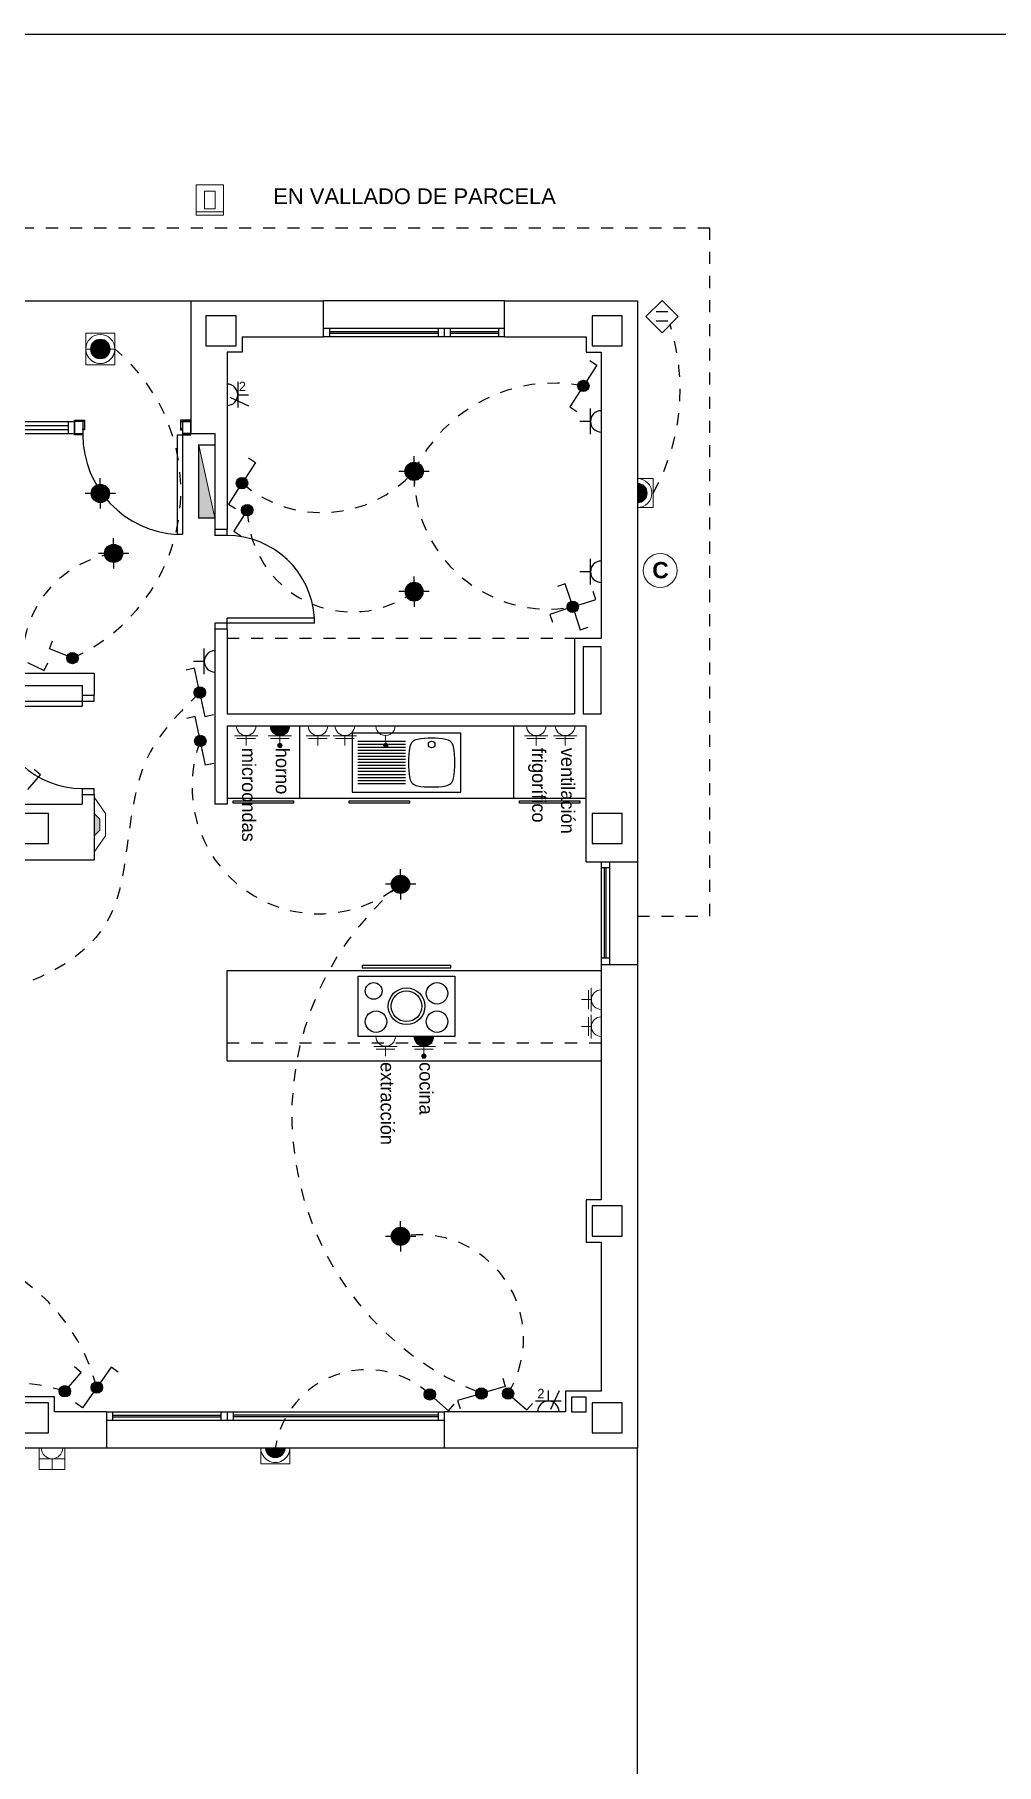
# Model space of a CAD drawing. Header units: millimetres. Extents: x 441156 to 441876, y 4514765 to 4515211.
# Drawn here: x 441412.62 to 441420.59, y 4515141.02 to 4515155.35 of the extents above; entities that cross this region are included whole.
import ezdxf
from ezdxf.enums import TextEntityAlignment as Align

# ---------------------------------------------------------------- set-up
doc = ezdxf.new("R2010")
doc.units = ezdxf.units.MM
for name, pattern in [('CONTINUA', [0]), ('CYPE_RAYAPUNTO', [0.4125, 0.2025, -0.105, 0, -0.105]), ('HIDDEN', [0.375, 0.25, -0.125]), ('RAYITAS', [0.375, 0.25, -0.125])]:
    doc.linetypes.add(name, pattern=pattern)
doc.layers.add('01_cartela', color=6, linetype='Continuous', plot=False)
for name, color, linetype in [('01_eléctrico', 170, 'Continuous'), ('01_enchufes', 38, 'Continuous'), ('01_mono BAJA', 2, 'Continuous'), ('01_proyección', 4, 'RAYITAS'), ('01_textos', 7, 'Continuous'), ('INGIN ELECTRICIDAD ALUMBRADO', 120, 'HIDDEN'), ('INGIN ELECTRICIDAD TEXTO', 7, 'Continuous')]:
    doc.layers.add(name, color=color, linetype=linetype)
doc.layers.add('INGIN ELECTRICIDAD FUERZA', color=38, linetype='Continuous', lineweight=5)
doc.styles.add('BERNARDO', font='')
doc.styles.add('EBRA', font='')
doc.styles.add('Estilo1', font='swissel.ttf')
doc.styles.add('NIEVES3', font='swisseb.ttf')
doc.styles.get('BERNARDO').set_extended_font_data('Century Gothic')
doc.styles.get('EBRA').set_extended_font_data('Century Gothic')

# ---------------------------------------------------------------- blocks, each defined once
blk = doc.blocks.new('A$C6A825EFA')
at = {"layer": '01_mono BAJA', "color": 254}
for p, q in [((10.50009163055802, 12.50000028312206, -5.307373365864269e-07), (11.9999997363193, 12.50000028312206, -2.855093802006085e-07)), ((11.9999997363193, 12.50000028219074, -5.307373365866472e-07), (13.09999973635422, 12.50000028312206, -5.307373365866472e-07)), ((11.9999997363193, 12.50000028219074, -5.307373365866472e-07), (11.9999997363193, 11.40000028163195, -5.307373365866472e-07)), ((13.09999973635422, 12.20001669507474, -5.307204983801919e-07), (13.09999973635422, 12.50001669488847, -5.307204983801919e-07)), ((14.59999973635422, 12.5000166958198, -5.307205007081908e-07), (13.09999973635422, 12.5000166958198, -5.307205007081908e-07)), ((14.59999973635422, 12.20001669507474, -5.307204983801919e-07), (14.59999973635422, 12.5000166958198, -5.307204983801919e-07)), ((14.59999973641243, 12.50000028219074, -5.307373365866472e-07), (15.69999973633094, 12.50000028219074, -5.307373365866472e-07)), ((15.69999973633094, 12.50000028219074, -5.307373365866472e-07), (15.69999973633094, 7.854999443516135, -5.307373365866472e-07)), ((12.42499973683152, 12.200000282377, -5.307373365866472e-07), (13.09999973658705, 12.20000028330833, -5.307373365866472e-07)), ((12.42500010604272, 12.200000282377), (12.42500010604272, 12.075000282377)), ((14.59999973635422, 12.27001239266247, -1.551913748276101e-06), (13.09999973635422, 12.27001239266247, -1.551913748276101e-06)), ((14.59999973635422, 12.20001239236444, -1.551913748276101e-06), (13.09999973635422, 12.20001239236444, -1.551913748276101e-06)), ((13.14999973657541, 12.27001239266247, -5.307205013933549e-07), (13.14999973657541, 12.20001239236444, -5.307205013933549e-07)), ((14.04999973636586, 12.24200729839504, -1.551913749177791e-06), (13.14999973657541, 12.24200729839504, -5.307205022950452e-07)), ((14.04999973636586, 12.2280072979629, -1.551913749177791e-06), (13.14999973657541, 12.2280072979629, -5.307205022950452e-07)), ((14.04999973636586, 12.27001239266247, -1.551913748276101e-06), (14.04999973636586, 12.20001239236444, -1.551913748276101e-06)), ((14.09999973635422, 12.27001239266247, -1.551913748276101e-06), (14.09999973635422, 12.20001239236444, -1.551913748276101e-06)), ((14.14999973634258, 12.27001239266247, -1.551913748276101e-06), (14.14999973634258, 12.20001239236444, -1.551913748276101e-06)), ((14.54999973636586, 12.24200729839504, -1.551913749177791e-06), (14.14999973634258, 12.24200729839504, -1.551913749177791e-06)), ((14.54999973636586, 12.2280072979629, -1.551913749177791e-06), (14.14999973634258, 12.2280072979629, -1.551913749177791e-06)), ((14.54999973636586, 12.27001239266247, -1.551913748276101e-06), (14.54999973636586, 12.20001239236444, -1.551913748276101e-06)), ((14.59999973641243, 12.200000282377, -5.307373365866472e-07), (15.27500006207265, 12.200000282377, -5.307373365866472e-07)), ((15.27500006207265, 12.200000282377), (15.27500006207265, 12.07500028330833)), ((15.32499976170948, 12.200000282377, -5.307373365866472e-07), (15.32499976170948, 12.12500028312206, -5.307373365866472e-07)), ((12.29999973636586, 12.075000282377, -5.307373365866472e-07), (12.29999973636586, 10.60554771032184, -5.307373365866472e-07)), ((12.42500010604272, 12.075000282377), (12.30000010551885, 12.075000282377)), ((15.27500006207265, 12.07500028330833), (15.40000010549556, 12.075000282377)), ((15.32499976170948, 12.12500028312206, -5.307373365866472e-07), (15.39999973634258, 12.12500028312206, -5.307373365866472e-07)), ((15.39999973628437, 12.07500028144568, -5.307373365866472e-07), (15.39999973634258, 9.705003419891, -5.307373365866472e-07)), ((10.50000010553049, 11.50002604629844, -5.307373365866438e-07), (11.03498813987244, 11.50001337938011, -5.307878062162158e-07)), ((10.54999970254721, 11.46716601960361, -5.306700322014884e-07), (10.98498650622787, 11.46715829800814, -5.307440743621073e-07)), ((10.98498691030545, 11.50001462828368, -5.307440704965742e-07), (10.98498568043578, 11.40001462865621, -5.307440704965742e-07)), ((11.03498814010527, 11.50001214910299, -5.307878056375318e-07), (11.03498691029381, 11.40001214947551, -5.307878056375318e-07)), ((11.12001686176518, 11.50000033155084, -5.307878056375318e-07), (11.12001612386666, 11.44000751152635, -5.307878056375318e-07)), ((11.91497101465939, 11.50000731088221, -5.307878056690719e-07), (11.91497027664445, 11.43999773450196, -5.307878056690719e-07)), ((10.50000010553049, 11.40002446901053, -5.306769137598011e-07), (11.03498691035202, 11.40001813601702, -5.307779806077676e-07)), ((10.54999928089092, 11.4328803056851, -5.306700322014884e-07), (10.98498608457157, 11.43287258408964, -5.307440743621073e-07)), ((11.10499685170362, 11.43001128640026, -5.307878056375318e-07), (11.10499648301629, 11.40001128893346, -5.307878056375318e-07)), ((11.92998212191742, 11.43000114057213, -5.307878056690719e-07), (11.92998175317189, 11.40000114310533, -5.307878056690719e-07)), ((11.98999611515319, 11.4000004036352, -5.307878056690719e-07), (11.92999611515552, 11.40000114217401, -5.307878056690719e-07)), ((11.9999997363193, 11.40000028163195, -5.307373365866472e-07), (12.19999973633094, 11.40000028163195, -5.307373365866472e-07)), ((12.19999973633094, 11.40000028163195, -5.307373365866472e-07), (12.19999973633094, 10.60554771032184, -5.307373365866472e-07)), ((12.29999975342071, 10.60554771032184, -5.307373390409353e-07), (12.19999975344399, 10.60554771032184, -5.307373390409353e-07)), ((12.19999975366852, 10.60554771013574, -5.307373390409337e-07), (12.19999975367215, 10.55554771013578, -5.307373390409337e-07)), ((12.29999975367172, 10.55554771014395, -5.307373390409337e-07), (12.29999975366763, 10.60554771014397, -5.307373390409337e-07)), ((12.29999975367172, 10.55554771014395, -5.307373390409337e-07), (12.19999975367215, 10.55554771013578, -5.307373390409337e-07)), ((12.19999973633094, 9.780547711066902, -5.307373365866472e-07), (12.19999973627273, 8.330000282265246, -5.307373365866472e-07)), ((13.0238151124163, 9.830547710203085, -5.307709849983747e-07), (12.19999975373094, 9.830547710135761, -5.307709849983747e-07)), ((12.19999975373094, 9.830547710135761, -5.307709849983747e-07), (12.19999975373503, 9.780547710135579, -5.307709849983747e-07)), ((12.29999975353712, 9.780547711066902, -5.307709849983764e-07), (12.19999975356041, 9.780547711066902, -5.307709849983764e-07)), ((12.29999973636586, 9.780547711066902, -5.307373365866472e-07), (12.29999973636586, 9.080000282265246, -5.307373365866472e-07)), ((12.2999997537346, 9.78054771014375, -5.307709849983747e-07), (12.29999975372712, 9.871976281572401, -5.307709849983747e-07)), ((13.02381511241291, 9.871976281631099, -5.307709849983747e-07), (12.29999975372712, 9.871976281571946, -5.307709849983747e-07)), ((13.0238151124163, 9.830547710203085, -5.307709849983747e-07), (13.02381511241291, 9.871976281631099, -5.307709849983747e-07)), ((15.17999751103343, 9.705003419891, -5.30790497788695e-07), (15.17999751097523, 9.080000282265246, -5.30790497788695e-07)), ((15.17999751103343, 9.705000282265246, -5.307373365866472e-07), (15.39999973634258, 9.705003419891, -5.307373365866472e-07)), ((8.000000105472282, 9.415000282227993, -8.872092955617676e-07), (11.20000010548392, 9.415000282227993, -8.872092955617676e-07)), ((8.000000105472282, 9.3150002816692, -8.872092955617676e-07), (11.100000105449, 9.3150002816692, -8.872092955617676e-07)), ((11.10000010533258, 9.315001092851162, -8.872092955617676e-07), (11.10000010539079, 9.235000280663371, -8.872092955617676e-07)), ((11.100000105449, 9.3150002816692, -8.872092955617676e-07), (11.100000105449, 9.235000280663371, -8.872092955617676e-07)), ((11.2000001053093, 9.415001093409956, -8.872092962881288e-07), (11.2000001053093, 9.235000281594694, -8.872092962881288e-07)), ((11.20000010548392, 9.415000282227993, -8.872092955617676e-07), (11.20000010554213, 9.235000281594694, -8.872092955617676e-07)), ((10.37618474598775, 9.18500028152719, -7.089564972708095e-07), (11.2000001046731, 9.185000281594512, -7.089564972708095e-07)), ((11.10000010509975, 9.235000280663371, -7.089901432282964e-07), (11.20000010507647, 9.235000281594694, -7.089901432282964e-07)), ((11.10000010466945, 9.235000281586522, -7.089564972708095e-07), (11.10000010467692, 9.143571710157872, -7.089564972708095e-07)), ((11.2000001046731, 9.185000281594512, -7.089564972708095e-07), (11.20000010466902, 9.235000281594694, -7.089564972708095e-07)), ((10.37618474599113, 9.143571710099176, -7.089564972708095e-07), (11.10000010467692, 9.143571710158326, -7.089564972708095e-07)), ((12.29999973636586, 9.080000282265246, -5.307373365866472e-07), (15.17999751097523, 9.080000282265246, -5.307373365866472e-07)), ((12.30000010528602, 8.980000281706452, -5.307373365866472e-07), (15.27499939285917, 8.980000281706452, -5.307373365866472e-07)), ((12.30000010528602, 8.980000281706452, -5.307373365866472e-07), (12.30000010528602, 8.330000282265246, -5.307373365866472e-07)), ((12.90000010584481, 8.980000282637775, -5.308382656726859e-07), (12.90000010590302, 8.380000282078981, -5.308382656726859e-07)), ((13.33750010531242, 8.920441086419942, 2.222830965316809e-06), (13.33750010531236, 8.430441086419933, 2.222830965316809e-06)), ((14.23750010531205, 8.920441086419942, 2.222830965316809e-06), (13.33750010531242, 8.920441086419942, 2.222830965316809e-06)), ((14.23750010531199, 8.430441086419819, 2.222830965316809e-06), (14.23750010531205, 8.920441086419942, 2.222830965316809e-06)), ((14.67500010470394, 8.980000281706452, -5.307373365865929e-07), (14.67500010470394, 8.380000282078981, -5.307373365865929e-07)), ((15.27499939291738, 7.854999443516135, -5.307373365866404e-07), (15.27499939291738, 8.980000281706452, -5.307373365866404e-07)), ((13.77850010531222, 8.850441086419778, 2.222830965316809e-06), (13.38250010531203, 8.850441086419892, 2.222830965316809e-06)), ((13.77850010531225, 8.825441086419914, 2.222830965316809e-06), (13.38250010531203, 8.825441086419914, 2.222830965316809e-06)), ((13.77850010531222, 8.800441086419937, 2.222830965316809e-06), (13.38250010531203, 8.800441086419937, 2.222830965316809e-06)), ((13.77850010531228, 8.775441086420074, 2.222830965316809e-06), (13.38250010531203, 8.775441086420074, 2.222830965316809e-06)), ((13.77850010531219, 8.750441086419983, 2.222830965316809e-06), (13.382500105312, 8.750441086419983, 2.222830965316809e-06)), ((13.77850010531222, 8.725441086419892, 2.222830965316809e-06), (13.38250010531198, 8.725441086419892, 2.222830965316809e-06)), ((13.77850010531222, 8.700441086419914, 2.222830965316809e-06), (13.382500105312, 8.700441086420028, 2.222830965316809e-06)), ((13.77850010531222, 8.675441086419937, 2.222830965316809e-06), (13.38250010531198, 8.675441086419937, 2.222830965316809e-06)), ((13.77850010531219, 8.650441086419846, 2.222830965316809e-06), (13.38250010531203, 8.650441086420074, 2.222830965316809e-06)), ((13.77850010531222, 8.625441086419983, 2.222830965316809e-06), (13.382500105312, 8.625441086419983, 2.222830965316809e-06)), ((13.77850010531219, 8.600441086419892, 2.222830965316809e-06), (13.38250010531203, 8.600441086419892, 2.222830965316809e-06)), ((11.10000010473233, 8.460000281586318, -7.089228513133685e-07), (11.10000010473641, 8.410000281586306, -7.089228513133685e-07)), ((11.10000010473233, 8.460000281586318, -7.089228513133685e-07), (11.2000001047319, 8.460000281594489, -7.089228513133685e-07)), ((11.20000010473553, 8.410000281594534, -7.089228513133685e-07), (11.2000001047319, 8.460000281594489, -7.089228513133685e-07)), ((13.77850010531216, 8.575441086419914, 2.222830965316809e-06), (13.38250010531203, 8.575441086419914, 2.222830965316809e-06)), ((13.77850010531222, 8.55044108642005, 2.222830965316809e-06), (13.38250010531198, 8.55044108642005, 2.222830965316809e-06)), ((13.77850010531219, 8.52544108641996, 2.222830965316809e-06), (13.38250010531195, 8.52544108641996, 2.222830965316809e-06)), ((13.77850010531219, 8.500441086419983, 2.222830965316809e-06), (13.38250010531198, 8.500441086420096, 2.222830965316809e-06)), ((10.52016164461384, 8.330000282265246, -5.307373365866472e-07), (11.10000010556541, 8.330000282265246, -5.307373365866472e-07)), ((11.10000010556541, 8.41000028140843, -8.872092955617676e-07), (11.10000010556541, 8.330000282265246, -8.872092955617676e-07)), ((11.10000010515796, 8.41000028140843, -7.08956497270857e-07), (11.20000010525109, 8.41000028140843, -7.08956497270857e-07)), ((11.20000010507647, 8.41000028140843, -8.57244048858277e-07), (11.20000010577496, 7.869999472983181, -4.787425613476374e-07)), ((12.30000010528602, 8.330000282265246, -5.307373365866472e-07), (12.2000001053093, 8.330000282265246, -5.307373365866472e-07)), ((12.30000010528602, 8.380000282078981, -5.307373365866472e-07), (15.27500013128156, 8.380000282078981, -5.307373365866404e-07)), ((13.33750010531236, 8.430441086419933, 2.222830965316809e-06), (14.23750010531199, 8.430441086419819, 2.222830965316809e-06)), ((7.975000105623621, 7.869999472983181, -5.3073733694378e-07), (11.20000010577496, 7.869999472983181, -5.3073733694378e-07)), ((15.2750001315726, 7.854999443516135, -5.307373365866404e-07), (15.70000010565855, 7.854999443516135, -5.307373365866404e-07)), ((15.40000010555377, 7.854999443516135, -5.307373365866472e-07), (15.39998178411042, 7.004999443888664, -5.307373365866472e-07)), ((15.46999870880973, 7.805002628825605, -5.307373365866404e-07), (15.39999870944303, 7.805002628825605, -5.307373365866404e-07)), ((15.42801435018191, 7.054996258579195, -5.307373374883374e-07), (15.42798177874647, 7.805002628825605, -5.307373374883307e-07)), ((15.44201435061404, 7.054996258579195, -5.307373374883374e-07), (15.4419817791786, 7.805002628825605, -5.307373374883307e-07)), ((15.4700001058518, 7.854999443516135, -5.307373365866472e-07), (15.46998178440845, 7.004999443888664, -5.307373365866472e-07)), ((15.70000010565855, 7.854999443516135, -5.307373365866472e-07), (15.70000010565855, 7.004999443888664, -5.307373365866472e-07)), ((15.47003128024517, 7.054996258579195, -5.307373365866472e-07), (15.40003128087847, 7.054996258579195, -5.307373365866472e-07)), ((12.30000010528602, 6.954999444074929, -5.307373365866472e-07), (15.40001537307398, 6.954999444074929, -5.3073733658664e-07)), ((12.30000010528602, 6.204999444074929, -5.307373365866472e-07), (12.30000010528602, 6.954999444074929, -5.307373365866472e-07)), ((15.40000010549556, 7.004999443888664, -5.307373365866425e-07), (15.70000010565855, 7.004999443888664, -5.307373365866472e-07)), ((15.40001537342323, 7.004999443888664, -5.307373365866472e-07), (15.40001537342323, 5.054994044825435, -5.307373365866412e-07)), ((15.70000010565855, 7.004999443888664, -5.307373365866315e-07), (15.70000010565855, 3.00000028219074, -5.307373365866472e-07)), ((12.30000010528602, 6.204999444074929, -5.307373365866472e-07), (15.40001537307398, 6.204999444074929, -5.3073733658664e-07)), ((15.40000010555377, 4.704994045197964, -5.307373365866391e-07), (15.40000010555377, 3.47000028192997, -5.307373365866472e-07)), ((15.40000010555377, 3.47000028192997, -5.307373365866472e-07), (15.10503066732781, 3.47000028192997, -5.307373365866472e-07)), ((15.10503066732781, 3.47000028192997, -5.307373365866472e-07), (15.1050306672696, 3.300000282004476, -5.307373365866472e-07)), ((11.30000010557706, 3.299921148456633, -8.670685830679543e-07), (10.87016157718608, 3.299921149387956, -2.261737712495518e-06)), ((11.30000010575168, 3.299921149387956, -2.557984019022989e-06), (14.10000010603108, 3.299966952763498, -3.996530996291288e-06)), ((11.30000010569347, 3.299921149387956, -2.55798402238458e-06), (11.30000010557706, 3.00000028219074, -2.55798402238458e-06)), ((11.35037017054856, 3.300004096701741, -2.557984022704182e-06), (11.35037017054856, 3.230004096403718, -2.557984022704182e-06)), ((12.2500001056469, 3.299960714764893, -2.557984025240238e-06), (12.2500001056469, 3.229960715398192, -2.557984025240238e-06)), ((12.30000010563526, 3.299960714764893, -2.557984025240238e-06), (12.30000010563526, 3.229960715398192, -2.557984025240238e-06)), ((12.34999692020938, 3.299960714764893, -2.557984025240238e-06), (12.34999692020938, 3.229960715398192, -2.557984025240238e-06)), ((14.05000010598451, 3.300004096701741, -3.996530996291288e-06), (14.05000010598451, 3.230004096403718, -3.996530996291288e-06)), ((15.10503066715319, 3.300000282004476, -5.307373365866472e-07), (14.10000010585645, 3.300000282004476, -2.557984017246632e-06)), ((14.10000010591466, 3.300000282004476, -3.99653099632221e-06), (14.10000010591466, 3.00000028219074, -3.99653099632221e-06)), ((11.30000010575168, 3.230000281706452, -2.557984019022989e-06), (14.10000010603108, 3.22995447833091, -3.996530996291288e-06)), ((11.35037017054856, 3.271966687403619, -2.557984023605873e-06), (12.2500001056469, 3.271966687403619, -2.557984026141928e-06)), ((11.35037017054856, 3.257966686971486, -2.557984023605873e-06), (12.2500001056469, 3.257966686971486, -2.557984026141928e-06)), ((14.0500001059263, 3.271966689266264, -2.557984016158686e-06), (12.35000010562362, 3.271966687403619, -2.557984026141928e-06)), ((14.0500001059263, 3.257966688834131, -2.557984016158686e-06), (12.35000010562362, 3.257966686971486, -2.557984026141928e-06)), ((11.30000010569347, 3.00000028219074, -9.041176410638035e-07), (10.39999973616796, 3.00000028219074, -2.557984017246632e-06)), ((14.10000010603108, 3.00000028219074, -3.996530996291288e-06), (11.30000010575168, 3.00000028219074, -2.557984019022989e-06)), ((15.69999973633094, 3.00000028219074, -5.307373365866472e-07), (14.10000010591466, 3.00000028219074, -2.487485043184528e-06)), ((15.69999973633094, 2.812594175338745e-07, -5.307373365866472e-07), (15.69999973633094, 3.00000028219074))]:
    blk.add_line(p, q, dxfattribs=at)
for points in [[(12.1249996679835, 12.12500028219074), (12.3749996679835, 12.12500028219074), (12.3749996679835, 12.37500028219074), (12.1249996679835, 12.37500028219074), (12.1249996679835, 12.12500028219074)], [(15.32499973633094, 12.12500028219074), (15.57499973633094, 12.12500028219074), (15.57499973633094, 12.37500028219074), (15.32499973633094, 12.37500028219074), (15.32499973633094, 12.12500028219074)], [(10.57016095425934, 8.004999442026019), (10.82016095425934, 8.004999442026019), (10.82016095425934, 8.254999442026019), (10.57016095425934, 8.254999442026019), (10.57016095425934, 8.004999442026019)], [(15.32499973633094, 8.004999441094697), (15.57499973633094, 8.004999441094697), (15.57499973633094, 8.254999441094697), (15.32499973633094, 8.254999441094697), (15.32499973633094, 8.004999441094697)], [(15.32499937654939, 4.754994045011699), (15.57499937654939, 4.754994045011699), (15.57499937654939, 5.004994045011699), (15.32499937654939, 5.004994045011699), (15.32499937654939, 4.754994045011699)], [(10.57016113912687, 3.12500028219074), (10.82016113912687, 3.12500028219074), (10.82016113912687, 3.37500028219074), (10.57016113912687, 3.37500028219074), (10.57016113912687, 3.12500028219074)], [(15.32499973633094, 3.12500028219074), (15.57499973633094, 3.12500028219074), (15.57499973633094, 3.37500028219074), (15.32499973633094, 3.37500028219074), (15.32499973633094, 3.12500028219074)]]:
    blk.add_lwpolyline(points, close=True, dxfattribs=at)
for points, elevation in [([(11.03498691029381, 11.40001214947551), (11.03498813993065, 11.50001813285053)], -5.307373365866472e-07), ([(11.1049905315158, 11.50001727230847), (11.10498930187896, 11.40001128800213)], -5.307373365866472e-07), ([(15.40001537342323, 5.054994044825435), (15.27500010567019, 5.054994044825435), (15.27500010567019, 4.704994045197964), (15.40000010555377, 4.704994045197964)], -5.307373365866438e-07)]:
    blk.add_lwpolyline(points, dxfattribs=dict(at, elevation=elevation))
for points, elevation in [([(11.12001698469976, 11.51000033132732), (11.1200168618816, 11.50001708697528), (11.03498813993065, 11.50001813285053), (11.03498826280702, 11.51000137720257)], -5.307373365866472e-07), ([(11.91497113753576, 11.50999055430293), (11.91497101465939, 11.50000731088221), (11.99999973643571, 11.50000626500696), (11.99999985931208, 11.50998950842768)], -5.307373365866472e-07), ([(11.92999611515552, 11.40000114217401), (11.99999850674067, 11.40000028070062), (11.99999973643571, 11.50000626500696), (11.92999734490877, 11.50000712648034)], -5.307373365866472e-07), ([(11.10498930187896, 11.40001128800213), (11.10498917888617, 11.39002804365009), (11.03498678730102, 11.39002890419215), (11.03498691029381, 11.40001214947551)], -5.307373365866472e-07), ([(11.11999936797656, 11.44000751245767), (11.11999924498377, 11.43001110199839), (11.10499685170362, 11.43001128640026), (11.1049969746382, 11.44000769685954)], -5.307373365866472e-07), ([(11.9299888110836, 11.3900011414662), (11.92997866432415, 10.56500114034861), (11.89015460177325, 10.56500163022429), (11.8901647485327, 11.39000163134187)], -5.307373365866472e-07), ([(11.91497985157184, 11.43999773543328), (11.91497972863726, 11.430001324974), (11.92998212191742, 11.43000114057213), (11.92998224491021, 11.43999755103141)], -5.307373365866472e-07), ([(11.92998893407639, 11.40000114217401), (11.92998881114181, 11.39001789782196), (11.99999120307621, 11.39001703634858), (11.99999132601079, 11.40000028163195)], -5.307373365866472e-07), ([(15.39999751100549, 9.635003419592977), (15.24999751098221, 9.635003419592977), (15.24999751098221, 9.080000284127891), (15.39999751100549, 9.080000284127891)], -5.307373365866472e-07), ([(12.84999710536795, 8.360011268407106), (12.84999710536795, 8.340006995946169), (12.3500031058793, 8.340006995946169), (12.3500031058793, 8.360011268407106)], -5.307373365866404e-07), ([(13.81312088761479, 8.360011268407106), (13.81312088761479, 8.340006995946169), (13.31312688812613, 8.340006995946169), (13.31312688812613, 8.360011268407106)], 2.222830965316809e-06), ([(15.22233228234109, 8.359996009618044), (15.22233228234109, 8.339991737157106), (14.72233828285243, 8.339991737157106), (14.72233828285243, 8.359996009618044)], -5.307373365865929e-07), ([(14.1874817985198, 6.407724797629712), (13.38748180066442, 6.40778337562668), (13.38751841191253, 6.907783374286296), (14.18751840976791, 6.907724796289328)], 2.222830951105955e-06), ([(13.42012208641972, 6.974949908442795), (14.15497229376342, 6.974949908442795), (14.15497229376342, 6.994900372810662), (13.42012208641972, 6.994900372810662)], 2.222830965316809e-06), ([(15.27503066731151, 3.420000282116234), (15.15503066731617, 3.420000282116234), (15.15503066731617, 3.300000282004476), (15.27503066731151, 3.300000282004476)], -5.307373365866472e-07)]:
    blk.add_lwpolyline(points, close=True, dxfattribs=dict(at, elevation=elevation))
blk.add_lwpolyline([(10.87016113911523, 3.299921149387956), (10.87016113911523, 3.425000282004476), (10.52016113913851, 3.425000282004476), (10.5201611390803, 3.300000282004476)], dxfattribs=at)
for centre, radius in [((13.99550010531235, 8.824817518071441, 2.222830965316809e-06), 0.0275), ((13.51494921238464, 6.784609570470526, 2.222830951105955e-06), 0.06926563296337918), ((13.78750010521617, 6.657754085958004, 2.222830951105955e-06), 0.1518055620857002), ((13.78750010521617, 6.657754085958004, 2.222830951105955e-06), 0.1268055620857002), ((14.040285285799, 6.764788265817973, 2.222830951105955e-06), 0.08904847114415482), ((13.53471347608454, 6.530937067970298, 2.222830951105955e-06), 0.08904847114415482), ((14.04026815991996, 6.530900049994276, 2.222830951105955e-06), 0.08904847114415482)]:
    blk.add_circle(centre, radius, dxfattribs=at)
for centre, radius, start, end in [((11.93177699099761, 11.39074177201837, -5.307373365866472e-07), 0.8267884893585031, 180.0494608210169, 267.1143820633623), ((12.29999975373051, 9.830547710143932, -5.307709849983747e-07), 0.725, 3.275828964436545, 90.00000000464635), ((11.10000010467353, 9.18500028158634, -7.089564972708095e-07), 0.725, 183.2758289644364, 270.0000000046464), ((14.55350010531231, 8.675441086419823, 2.222830965316809e-06), 0.75, 169.8852224934649, 190.114777506522), ((13.88899101112122, 8.79398501809635, 2.222830965316809e-06), 0.07500000000000001, 99.0787156932801, 169.8852224934649), ((13.99550010531229, 8.127441086419935, 2.222830965316809e-06), 0.75, 80.92128430671, 99.0787156932801), ((14.10200919950341, 8.79398501809635, 2.222830965316809e-06), 0.07500000000000001, 10.11477750652202, 80.92128430671), ((13.4375001053123, 8.675441086419937, 2.222830965316809e-06), 0.75, 349.8852224934581, 10.11477750652202), ((13.88899101112122, 8.556897154743524, 2.222830965316809e-06), 0.07500000000000001, 190.114777506522, 260.92128430671), ((13.99550010531237, 9.223441086419939, 2.222830965316809e-06), 0.75, 260.92128430671, 279.0787156932801), ((14.10200919950339, 8.556897154743524, 2.222830965316809e-06), 0.07500000000000001, 279.0787156932801, 349.8852224934581)]:
    blk.add_arc(centre, radius, start, end, dxfattribs=at)
at = {"layer": '01_proyección', "color": 120, "ltscale": 0.25}
for p, q in [((12.29999973636586, 9.705000282265246, -5.307373365866472e-07), (15.17999751103343, 9.705000282265246, -5.307373365866472e-07)), ((12.30000010528602, 6.354999444447458, -5.307373365866472e-07), (15.40001537307398, 6.354999444447458, -5.3073733658664e-07))]:
    blk.add_line(p, q, dxfattribs=at)
at = {"layer": '01_proyección', "color": 120, "ltscale": 0.25, "elevation": -5.307373365866472e-07}
blk.add_lwpolyline([(15.69999936700333, 7.405000281520188), (16.29999973619124, 7.405000281520188), (16.29999973619124, 13.10000028181821), (-0.6000002636574209, 13.10000028181821), (-0.6000002636574209, 7.405000281520188), (-2.636807039380074e-07, 7.405000281520188)], dxfattribs=at)
blk = doc.blocks.new('Tabla de simbolos_Salida para lampara incandescente_ vapor de mercurio o similar_ empotrada en techo')
at = {"layer": '01_eléctrico'}
h = blk.add_hatch(color=170, dxfattribs=at)
edge = h.paths.add_edge_path()
edge.add_arc((0, 0), 0.0825, 0, 360)
at = {"layer": '01_eléctrico', "color": 170}
for p, q in [((-0.1375, 0), (-0.0825, 0)), ((0, 0.0825), (0, 0.1375)), ((0.0825, 0), (0.1375, 0)), ((0, -0.0825), (0, -0.1375))]:
    blk.add_line(p, q, dxfattribs=at)
blk.add_circle((0, 0), 0.0825, dxfattribs=at)
blk = doc.blocks.new('PUNTO LUZ ESTANCO')
at = {"layer": 'INGIN ELECTRICIDAD ALUMBRADO', "linetype": 'CONTINUA', "lineweight": 13}
h = blk.add_hatch(color=170, dxfattribs=at)
h.dxf.hatch_style = 1
h.paths.add_polyline_path([(53.50630562564176, -2.732253006426607), (53.67235039588125, -2.732253006426607, 1)])
h = blk.add_hatch(dxfattribs=at)
h.set_pattern_fill('ANSI31', color=256)
h.set_pattern_definition([(45, (0, 0), (-0.08838834764831843, 0.08838834764831845), [])])
h.paths.add_polyline_path([(53.53630562564176, -2.732253006426607), (53.64235039588125, -2.732253006426607, 1)])
at = {"layer": 'INGIN ELECTRICIDAD ALUMBRADO', "color": 170, "linetype": 'CONTINUA', "lineweight": 13}
blk.add_lwpolyline([(53.46606485859957, -2.597767605446279), (53.71259116292344, -2.597767605446279), (53.71259116292344, -2.732253006426607), (53.46606485859957, -2.732253006426607)], close=True, dxfattribs=at)
for radius in [0.1232631521619325, 0.08302238511974597]:
    blk.add_arc((53.58932801076151, -2.732253006426607), radius, 0, 180, dxfattribs=at)

msp = doc.modelspace()

# ---------------------------------------------------------------- hatches: boundary and pattern name
at = {"layer": '01_eléctrico'}
h = msp.add_hatch(color=256, dxfattribs=at)
h.dxf.hatch_style = 1
edge = h.paths.add_edge_path()
edge.add_arc((441417.1678912098, 4515152.438119424), 0.04703331445313395, 85.80380185109249, 445.80380185109243, ccw=False)
h = msp.add_hatch(color=256, dxfattribs=at)
h.dxf.hatch_style = 1
edge = h.paths.add_edge_path()
edge.add_arc((441414.3392889654, 4515151.633193803), 0.04703331445313395, 85.80380185109249, 445.80380185109243, ccw=False)
h = msp.add_hatch(color=256, dxfattribs=at)
h.dxf.hatch_style = 1
edge = h.paths.add_edge_path()
edge.add_arc((441414.3825948174, 4515151.40949308), 0.04703331445313395, 85.80380185109249, 445.80380185109243, ccw=False)
h = msp.add_hatch(color=256, dxfattribs=at)
edge = h.paths.add_edge_path()
edge.add_arc((441417.0799290165, 4515150.60902408), 0.04703331637793481, 147.0802162098662, 507.0802162098662, ccw=False)
h = msp.add_hatch(color=256, dxfattribs=at)
h.dxf.hatch_style = 1
edge = h.paths.add_edge_path()
edge.add_arc((441412.9343623241, 4515150.185379576), 0.04703331445313395, 209.202979378887, 569.2029793788869)
h = msp.add_hatch(color=256, dxfattribs=at)
h.dxf.hatch_style = 1
edge = h.paths.add_edge_path()
edge.add_arc((441413.9902242139, 4515149.90014175), 0.04703331445313395, -408.791839508783, -48.79183950878303, ccw=False)
h = msp.add_hatch(color=256, dxfattribs=at)
h.dxf.hatch_style = 1
edge = h.paths.add_edge_path()
edge.add_arc((441413.9939882499, 4515149.498896163), 0.04703331445313395, -409.1598489729315, -49.15984897293151, ccw=False)
h = msp.add_hatch(color=256, dxfattribs=at)
h.dxf.hatch_style = 1
edge = h.paths.add_edge_path()
edge.add_arc((441412.871494999, 4515144.113778087), 0.04703331445313395, -361.9614974540832, -1.9614974540830872, ccw=False)
h = msp.add_hatch(color=256, dxfattribs=at)
h.dxf.hatch_style = 1
edge = h.paths.add_edge_path()
edge.add_arc((441413.1367401333, 4515144.145531064), 0.04703331445313395, 385.7906356573702, 745.7906356573702)
h = msp.add_hatch(color=256, dxfattribs=at)
h.dxf.hatch_style = 1
edge = h.paths.add_edge_path()
edge.add_arc((441415.8951315219, 4515144.088019495), 0.04703331445313395, -361.9614974540832, -1.9614974540830872, ccw=False)
h = msp.add_hatch(color=256, dxfattribs=at)
h.dxf.hatch_style = 1
edge = h.paths.add_edge_path()
edge.add_arc((441416.3233410551, 4515144.095913947), 0.04703331445313394, 45.242525809061476, 405.2425258090615, ccw=False)
h = msp.add_hatch(color=256, dxfattribs=at)
h.dxf.hatch_style = 1
edge = h.paths.add_edge_path()
edge.add_arc((441416.5434853545, 4515144.095285922), 0.04703331445313395, -361.9614974540832, -1.9614974540830872, ccw=False)
at = {"layer": 'INGIN ELECTRICIDAD FUERZA'}
h = msp.add_hatch(color=256, dxfattribs=at)
h.dxf.hatch_style = 1
h.paths.add_polyline_path([(441414.1152401743, 4515151.345271533), (441413.9811165213, 4515151.94862735), (441413.9811165213, 4515151.345271533)])
h = msp.add_hatch(color=256, dxfattribs=at)
edge = h.paths.add_edge_path()
edge.add_line((441414.6537260272, 4515149.624175727), (441414.5727261779, 4515149.624331574))
edge.add_arc((441414.6537260272, 4515149.624175727), 0.08100000000000002, 899.8897607500297, 1079.88976075003)
edge.add_line((441414.7347258766, 4515149.624019881), (441414.6537260272, 4515149.624175727))
h = msp.add_hatch(color=256, dxfattribs=at)
edge = h.paths.add_edge_path()
edge.add_arc((441414.6534143322, 4515149.462176027), 0.018, 0, 360)
h = msp.add_hatch(color=256, dxfattribs=at)
edge = h.paths.add_edge_path()
edge.add_arc((441415.5301420813, 4515149.462188742), 0.01800000000000002, 0, 360)
msp.add_hatch(color=256, dxfattribs=at).paths.add_polyline_path([(441413.1152401743, 4515148.712632396), (441413.1616875519, 4515148.759079772), (441413.1616875519, 4515148.851974525), (441413.1152401743, 4515148.8984219)])
h = msp.add_hatch(color=256, dxfattribs=at)
edge = h.paths.add_edge_path()
edge.add_line((441415.8463301892, 4515147.051929533), (441415.7653303389, 4515147.052085379))
edge.add_arc((441415.8463301892, 4515147.051929533), 0.08100000000000002, 899.8897607500297, 1079.88976075003)
edge.add_line((441415.9273300395, 4515147.051773686), (441415.8463301901, 4515147.051929533))
h = msp.add_hatch(color=256, dxfattribs=at)
edge = h.paths.add_edge_path()
edge.add_arc((441415.8460184951, 4515146.889929832), 0.018, 0, 360)

# ---------------------------------------------------------------- linework, layer by layer
at = {"layer": '01_cartela', "color": 3}
msp.add_lwpolyline([(441397.9221873036, 4515155.347508717), (441397.9221873036, 4515133.812484705), (441428.5601753638, 4515133.812484705), (441428.5601753638, 4515155.347508717)], close=True, dxfattribs=at)
at = {"layer": '01_eléctrico'}
for p, q in [((441417.8666996529, 4515153.051783828, -5.307373365866472e-07), (441417.7721948315, 4515153.051783828, -5.307373365866472e-07)), ((441417.8666996529, 4515152.973493471, -5.307373365866472e-07), (441417.7721948315, 4515152.973493471, -5.307373365866472e-07)), ((441417.0179359386, 4515150.799334454, -5.307373365866472e-07), (441416.9523459415, 4515150.777968694, -5.307373365866472e-07)), ((441417.0653614523, 4515150.653744535, -5.307373365866472e-07), (441417.0179359386, 4515150.799334454, -5.307373365866472e-07)), ((441417.2702393898, 4515150.671017158, -5.307373365866472e-07), (441417.2488736292, 4515150.736607155, -5.307373365866472e-07)), ((441417.0352085635, 4515150.594456517, -5.307373365866472e-07), (441416.8896186436, 4515150.547031003, -5.307373365866472e-07)), ((441416.8896186436, 4515150.547031003, -5.307373365866472e-07), (441416.9109844043, 4515150.481441005, -5.307373365866472e-07)), ((441417.0944965801, 4515150.564303628, -5.307373365866472e-07), (441417.1419220947, 4515150.418713709, -5.307373365866472e-07)), ((441417.1246494712, 4515150.623591645, -5.307373365866472e-07), (441417.2702393898, 4515150.671017158, -5.307373365866472e-07)), ((441417.1419220947, 4515150.418713709, -5.307373365866472e-07), (441417.2075120912, 4515150.440079467, -5.307373365866472e-07)), ((441412.562614792, 4515150.149558477), (441412.7005654801, 4515150.083111421)), ((441412.7005654801, 4515150.083111421), (441412.730500672, 4515150.145259853))]:
    msp.add_line(p, q, dxfattribs=at)
msp.add_lwpolyline([(441417.9530972422, 4515153.012638649), (441417.8194472422, 4515153.146288649), (441417.6857972422, 4515153.012638649), (441417.8194472422, 4515152.878988649), (441417.9530972422, 4515153.012638649)], close=True, dxfattribs=at)
for points, elevation in [([(441417.2209497728, 4515152.649078399), (441417.2800895369, 4515152.6106104), (441417.1935365417, 4515152.477545933)], -5.307373365866472e-07), ([(441417.1422458775, 4515152.398692914), (441417.0556928819, 4515152.265628446), (441417.1148326457, 4515152.227160448)], -5.307373365866472e-07), ([(441414.3923475284, 4515151.844152778), (441414.4514872924, 4515151.805684781), (441414.3649342973, 4515151.672620312)], -5.307373365866472e-07), ([(441414.3136436331, 4515151.593767295), (441414.2270906375, 4515151.460702826), (441414.2862304014, 4515151.422234829)], -5.307373365866472e-07), ([(441414.3569494851, 4515151.370066571), (441414.2703964895, 4515151.237002103), (441414.3295362534, 4515151.198534105)], -5.307373365866472e-07), ([(441412.565773603, 4515149.097292868), (441412.669596001, 4515149.217369857), (441412.6162284506, 4515149.263513146)], -8.8720928914654e-07), ([(441413.3133649962, 4515144.2725057), (441413.2558315204, 4515144.313337033), (441413.1639610223, 4515144.183886713)], -2.653686679482237e-07), ([(441413.1095192448, 4515144.107175413), (441413.0176487454, 4515143.977725094), (441412.9601152703, 4515144.018556427)], -2.653686679482237e-07), ([(441415.9307085985, 4515144.057257303), (441416.0507855873, 4515143.953434904), (441416.0969288751, 4515144.006802456)], 3.176477160314199e-07), ([(441416.5790624311, 4515144.06452373), (441416.6991394199, 4515143.960701331), (441416.7452827077, 4515144.014068883)], 3.176477160314199e-07)]:
    msp.add_lwpolyline(points, dxfattribs=dict(at, elevation=elevation))
for points in [[(441412.89072641, 4515150.202930637), (441412.743455202, 4515150.262165464), (441412.7697817927, 4515150.327619335)], [(441413.9801549657, 4515149.946084574), (441413.9461712526, 4515150.101141598), (441413.8772570194, 4515150.086037725)], [(441414.1031914089, 4515149.714245776), (441414.0342771752, 4515149.699141904), (441414.0002934622, 4515149.854198929)], [(441413.984214297, 4515149.544902712), (441413.9512272057, 4515149.700174813), (441413.882217383, 4515149.685513885)], [(441414.1057591172, 4515149.312278443), (441414.036749293, 4515149.297617513), (441414.0037622027, 4515149.452889615)], [(441412.9022571918, 4515144.149356455), (441413.0060795908, 4515144.269433443), (441412.9527120393, 4515144.315576732)], [(441416.5008286017, 4515144.221679884), (441416.5207434946, 4515144.153999046), (441416.3684616119, 4515144.109190541)], [(441416.2782204973, 4515144.082637352), (441416.125938616, 4515144.037828846), (441416.1458535076, 4515143.970148009)]]:
    msp.add_lwpolyline(points, dxfattribs=at)
for centre, radius in [((441417.1678912098, 4515152.438119424, -5.307373365866472e-07), 0.04703331445313395), ((441414.3392889654, 4515151.633193803, -5.307373365866472e-07), 0.04703331445313395), ((441414.3825948174, 4515151.40949308, -5.307373365866472e-07), 0.04703331445313395), ((441417.0799290165, 4515150.60902408, -5.307373365866472e-07), 0.04703331637793481), ((441412.9343623241, 4515150.185379576), 0.0470333144531242), ((441413.9902242139, 4515149.90014175), 0.04703331445313395), ((441413.9939882499, 4515149.498896163), 0.04703331445313395), ((441412.871494999, 4515144.113778087), 0.0470333144531242), ((441413.1367401333, 4515144.145531064, -2.653686679482237e-07), 0.04703331445313395), ((441415.8951315219, 4515144.088019495), 0.0470333144531242), ((441416.3233410551, 4515144.095913947), 0.04703331445313394), ((441416.5434853545, 4515144.095285922), 0.0470333144531242)]:
    msp.add_circle(centre, radius, dxfattribs=at)
at = {"layer": '01_eléctrico', "color": 170, "linetype": 'CYPE_RAYAPUNTO', "ltscale": 0.25}
for centre, radius, start, end in [((441416.2049114197, 4515152.410175256, -6.412589858754045e-06), 1.76461970476921, 330.8717276962495, 17.67054350878632), ((441412.3099980797, 4515151.574717725, -5.307071251732231e-07), 1.523184559118357, 294.1990023565145, 50.17950880389832), ((441416.9231482085, 4515151.178664799, -5.307373365866472e-07), 1.283014063709093, 79.00307636898664, 154.4873914025974), ((441415.0020292481, 4515152.412604368, -5.307373365866472e-07), 1.023086267713937, 229.6251668702945, 318.2441022492353), ((441416.8792134188, 4515151.705078685, -5.307373365866472e-07), 1.11428113528596, 178.6530588272451, 280.3773391737987), ((441415.2509851439, 4515151.435563803, -5.307373365866472e-07), 0.8687815845372278, 181.7196113098262, 306.293853435439), ((441413.4125002656, 4515150.170037182, -5.307373365866472e-07), 0.8922594116283172, 98.84919504518501, 180.0043887909973), ((441414.9782637821, 4515149.121707095), 1.05407301423122, 159.0324222302189, 309.7826007894006), ((441417.2278027445, 4515146.401003502), 2.476184324202019, 129.5004689648167, 248.5761520231596), ((441415.80925222, 4515144.548267971, -3.176477154642754e-07), 0.8627230328077308, 328.3276634339672, 100.4522669683323), ((441411.613841951, 4515143.74957186, -2.653686679482237e-07), 1.573531876020374, 14.57441624705443, 94.04883559687313), ((441415.3731355372, 4515143.525971972, 1.061474673740439e-06), 0.7670575126846896, 47.11591209275401, 171.1353824825731), ((441412.4480250039, 4515142.821596199), 1.359801775996991, 71.85514953872122, 142.776478673355)]:
    msp.add_arc(centre, radius, start, end, dxfattribs=at)
msp.add_spline([(441413.9902242139, 4515149.90014175), (441413.5617142337, 4515149.373646357), (441413.2469412607, 4515148.04994548), (441411.5027400363, 4515147.22417489)], degree=3, dxfattribs=at)
at = {"layer": '01_enchufes'}
for p, q in [((441414.3055839424, 4515152.471278699, -5.307373365866472e-07), (441414.305583944, 4515152.258705994, -5.307373365866472e-07)), ((441414.2376386916, 4515152.344964015, -5.307373365866472e-07), (441414.3928120818, 4515152.274054191, -5.307373365866472e-07)), ((441414.3038125043, 4515152.364992346, -5.307373365866472e-07), (441414.3923844638, 4515152.364992348, -5.307373365866472e-07)), ((441417.2266682378, 4515152.144896682, -5.307373365866472e-07), (441417.1380962782, 4515152.144896685, -5.307373365866472e-07)), ((441417.2248967996, 4515152.251183037, -5.307373365866472e-07), (441417.224896798, 4515152.038610332, -5.307373365866472e-07)), ((441417.2248967996, 4515151.005952334, -5.307373365866472e-07), (441417.224896798, 4515150.793379629, -5.307373365866472e-07)), ((441417.2266682378, 4515150.899665981, -5.307373365866472e-07), (441417.1380962782, 4515150.899665982, -5.307373365866472e-07)), ((441414.024896776, 4515150.050902389, -5.307373365866472e-07), (441414.0248967744, 4515150.263475094, -5.307373365866472e-07)), ((441414.0266682141, 4515150.157188742, -5.307373365866472e-07), (441413.9380962546, 4515150.157188741, -5.307373365866472e-07)), ((441416.8777383229, 4515144.032747688, -2.653686679482237e-07), (441416.8777383209, 4515144.121319648, -2.653686679482237e-07)), ((441416.8977666528, 4515143.966573875, -2.653686679482237e-07), (441416.9686764776, 4515144.121747266, -2.653686679482237e-07)), ((441416.7714519693, 4515144.034519127, -2.653686679482237e-07), (441416.9840246739, 4515144.034519128, -2.653686679482237e-07))]:
    msp.add_line(p, q, dxfattribs=at)
for centre, start, end in [((441414.215240544, 4515152.364992346, -5.307373365866472e-07), 270.0000003201651, 90.00000032016511), ((441417.315240198, 4515152.144896682, -5.307373365866472e-07), 89.99999967983489, 269.9999996798348), ((441417.315240198, 4515150.899665981, -5.307373365866472e-07), 89.99999967983489, 269.9999996798348), ((441414.1152401744, 4515150.157188742, -5.307373365866472e-07), 90.00000032016511, 270.0000003201651), ((441416.8777383229, 4515143.944175728, -2.653686679482237e-07), 3.20165124361057e-07, 180.0000003201651)]:
    msp.add_arc(centre, 0.08857196028703604, start, end, dxfattribs=at)
at = {"layer": 'INGIN ELECTRICIDAD FUERZA'}
for p, q in [((441414.186179941, 4515154.102836625, -5.307373365866472e-07), (441413.9585336736, 4515154.102836437, -5.307373365866472e-07)), ((441413.9585336736, 4515154.102836437, -5.307373365866472e-07), (441413.9585338815, 4515153.851173546, -5.307373365866472e-07)), ((441414.1159985407, 4515154.051370421, -5.307373365866472e-07), (441414.0287151603, 4515154.051370349, -5.307373365866472e-07)), ((441414.0287151603, 4515154.051370349, -5.307373365866472e-07), (441414.0287152826, 4515153.903443494, -5.307373365866472e-07)), ((441414.1159986622, 4515153.903443566, -5.307373365866472e-07), (441414.1159985407, 4515154.051370421, -5.307373365866472e-07)), ((441414.1861801489, 4515153.851173734, -5.307373365866472e-07), (441414.186179941, 4515154.102836625, -5.307373365866472e-07)), ((441414.1861797331, 4515153.851173546, -5.307373365866472e-07), (441413.9585334657, 4515153.851173734, -5.307373365866472e-07)), ((441414.1861801262, 4515153.8787892, -5.307373365866472e-07), (441413.9585338588, 4515153.878789011, -5.307373365866472e-07)), ((441414.0287152826, 4515153.903443494, -5.307373365866472e-07), (441414.1159986622, 4515153.903443566, -5.307373365866472e-07)), ((441414.2767225968, 4515149.541555727, -5.307373365866404e-07), (441414.4711225972, 4515149.541555727, -5.307373365866404e-07)), ((441414.3739225966, 4515149.543175727, -5.307373365866404e-07), (441414.3739225966, 4515149.462175727, -5.307373365866404e-07)), ((441414.7507668826, 4515149.541368864, -5.307373365866404e-07), (441414.5563672426, 4515149.541742897, -5.307373365866404e-07)), ((441414.6535701797, 4515149.543175877, -5.307373365866404e-07), (441414.6534143322, 4515149.462176027, -5.307373365866404e-07)), ((441414.8712990003, 4515149.541555728, -5.307373365866404e-07), (441415.0656990007, 4515149.541555728, -5.307373365866404e-07)), ((441414.9684990001, 4515149.543175728, -5.307373365866404e-07), (441414.9684990001, 4515149.462175728, -5.307373365866404e-07)), ((441415.0944659504, 4515149.541555728, -5.307373365866404e-07), (441415.2888659498, 4515149.541555728, -5.307373365866404e-07)), ((441415.1916659501, 4515149.543175728, -5.307373365866404e-07), (441415.1916659501, 4515149.462175728, -5.307373365866404e-07)), ((441415.5291153559, 4515149.543182234, -5.307373365866404e-07), (441415.5301420813, 4515149.462188742, -5.307373365866404e-07)), ((441416.6802063106, 4515149.541555727, -5.307373365866404e-07), (441416.874606311, 4515149.541555727, -5.307373365866404e-07)), ((441416.7774063104, 4515149.543175727, -5.307373365866404e-07), (441416.7774063104, 4515149.462175727, -5.307373365866404e-07)), ((441416.9202999954, 4515149.541555727, -5.307373365866404e-07), (441417.1146999949, 4515149.541555727, -5.307373365866404e-07)), ((441417.0174999951, 4515149.543175727, -5.307373365866404e-07), (441417.0174999951, 4515149.462175727, -5.307373365866404e-07)), ((441414.2961625968, 4515149.518875727, -5.307373365866404e-07), (441414.4516825973, 4515149.518875727, -5.307373365866404e-07)), ((441414.7312832818, 4515149.518726309, -5.307373365866404e-07), (441414.5757635691, 4515149.519025535, -5.307373365866404e-07)), ((441414.8907390003, 4515149.518875727, -5.307373365866404e-07), (441415.0462590008, 4515149.518875727, -5.307373365866404e-07)), ((441415.1139059503, 4515149.518875727, -5.307373365866404e-07), (441415.2694259499, 4515149.518875727, -5.307373365866404e-07)), ((441416.6996463106, 4515149.518875727, -5.307373365866404e-07), (441416.8551663111, 4515149.518875727, -5.307373365866404e-07)), ((441416.9397399953, 4515149.518875727, -5.307373365866404e-07), (441417.0952599949, 4515149.518875727, -5.307373365866404e-07)), ((441413.1152401743, 4515148.578451087, -8.8720928914654e-07), (441413.1152401743, 4515149.03260321, -8.8720928914654e-07)), ((441413.1152401743, 4515148.578451087, -8.8720928914654e-07), (441413.1152401743, 4515149.03260321, -8.8720928914654e-07)), ((441413.1152401743, 4515149.03260321, -8.8720928914654e-07), (441413.2081349275, 4515148.8984219, -8.8720928914654e-07)), ((441413.1152401743, 4515148.8984219, -8.8720928914654e-07), (441413.1152401743, 4515148.712632396, -8.8720928914654e-07)), ((441413.1152401743, 4515148.8984219, -8.8720928914654e-07), (441413.1152401743, 4515148.712632396, -8.8720928914654e-07)), ((441413.1616875519, 4515148.851974525, -8.8720928914654e-07), (441413.1152401743, 4515148.8984219, -8.8720928914654e-07)), ((441413.1152401743, 4515148.8984219, -8.8720928914654e-07), (441413.1152401743, 4515148.712632396, -8.8720928914654e-07)), ((441413.1616875519, 4515148.759079772, -8.8720928914654e-07), (441413.1616875519, 4515148.851974525, -8.8720928914654e-07)), ((441413.2081349275, 4515148.712632396, -8.8720928914654e-07), (441413.2081349275, 4515148.8984219, -8.8720928914654e-07)), ((441413.1152401743, 4515148.712632396, -8.8720928914654e-07), (441413.1616875519, 4515148.759079772, -8.8720928914654e-07)), ((441413.1152401743, 4515148.578451087, -8.8720928914654e-07), (441413.2081349275, 4515148.712632396, -8.8720928914654e-07)), ((441417.2099218529, 4515147.43460495, -5.307373365866461e-07), (441417.2099218529, 4515147.279084951, -5.307373365866461e-07)), ((441417.2326018533, 4515147.454044951, -5.307373365866461e-07), (441417.2326018533, 4515147.25964495, -5.307373365866461e-07)), ((441417.2342218535, 4515147.35684495, -5.307373365866461e-07), (441417.1532218533, 4515147.35684495, -5.307373365866461e-07)), ((441417.2342218535, 4515147.133678, -5.307373365866461e-07), (441417.1532218533, 4515147.133678, -5.307373365866461e-07)), ((441417.2099218529, 4515147.211438, -5.307373365866461e-07), (441417.2099218529, 4515147.055918001, -5.307373365866461e-07)), ((441417.2326018533, 4515147.230878001, -5.307373365866461e-07), (441417.2326018533, 4515147.036478002, -5.307373365866461e-07)), ((441415.4318487679, 4515146.96932316, -5.307877947003747e-07), (441415.6262487673, 4515146.96932316, -5.307877947003747e-07)), ((441415.5290487676, 4515146.97094316, -5.307877947003747e-07), (441415.5290487676, 4515146.88994316, -5.307877947003747e-07)), ((441415.9433710455, 4515146.96912267, -5.307877947003747e-07), (441415.7489714055, 4515146.969496702, -5.307877947003747e-07)), ((441415.8461743417, 4515146.970929682, -5.307877947003747e-07), (441415.8460184951, 4515146.889929832, -5.307877947003747e-07)), ((441415.4512887678, 4515146.946643161, -5.307877947003747e-07), (441415.6068087674, 4515146.946643161, -5.307877947003747e-07)), ((441415.9238874447, 4515146.946480115, -5.307877947003747e-07), (441415.768367732, 4515146.946779341, -5.307877947003747e-07)), ((441412.8714403596, 4515143.644175728, -3.332449132822318e-07), (441412.6590403594, 4515143.644175728, -3.332449132822318e-07)), ((441412.6590403594, 4515143.644175728, -3.332449132822318e-07), (441412.6590403594, 4515143.467175728, -3.332449132822318e-07)), ((441412.6590403594, 4515143.553905727, -3.332449132822318e-07), (441412.8714403596, 4515143.553905727, -3.332449132822318e-07)), ((441412.7652403599, 4515143.555675727, -3.332449132822318e-07), (441412.7652403599, 4515143.467175728, -3.332449132822318e-07)), ((441412.8714403596, 4515143.467175728, -3.332449132822318e-07), (441412.8714403596, 4515143.644175728, -3.332449132822318e-07)), ((441412.6590403594, 4515143.467175728, -3.332449132822318e-07), (441412.8714403596, 4515143.467175728, -3.332449132822318e-07))]:
    msp.add_line(p, q, dxfattribs=at)
at = {"layer": 'INGIN ELECTRICIDAD FUERZA', "const_width": 0.01056, "elevation": -5.307373365866472e-07}
msp.add_lwpolyline([(441414.1152401743, 4515151.345271533), (441414.1152401743, 4515151.94862735), (441413.9811165213, 4515151.94862735), (441413.9811165213, 4515151.345271533)], close=True, dxfattribs=at)
at = {"layer": 'INGIN ELECTRICIDAD FUERZA', "elevation": -5.307373365866472e-07}
msp.add_lwpolyline([(441414.1152401743, 4515151.345271533), (441413.9811165213, 4515151.94862735), (441413.9811165213, 4515151.345271533), (441414.1152401743, 4515151.345271533)], dxfattribs=at)
at = {"layer": 'INGIN ELECTRICIDAD FUERZA'}
for centre, radius in [((441417.8038026685, 4515150.910432887, -5.307373365866472e-07), 0.1401639344437239), ((441414.6534143322, 4515149.462176027, -5.307373365866404e-07), 0.018), ((441415.5301420813, 4515149.462188742, -5.307373365866404e-07), 0.01800000000000002), ((441415.8460184951, 4515146.889929832, -5.307877947003747e-07), 0.018)]:
    msp.add_circle(centre, radius, dxfattribs=at)
for centre, radius, start, end in [((441414.3739225966, 4515149.624175727, -5.307373365866404e-07), 0.08100000000000002, 180, 7.016709298534877e-15), ((441414.6537260272, 4515149.624175727, -5.307373365866404e-07), 0.08100000000000002, 179.8897607854918, 359.8897607854918), ((441414.9684990001, 4515149.624175727, -5.307373365866404e-07), 0.08100000000000002, 180, 7.016709298534877e-15), ((441415.1916659501, 4515149.624175727, -5.307373365866404e-07), 0.08100000000000002, 180, 7.016709298534877e-15), ((441415.5280886315, 4515149.624175727, -5.307373365866404e-07), 0.08100000000000009, 180.7262787465824, 0.7262787465825146), ((441416.7774063104, 4515149.624175727, -5.307373365866404e-07), 0.08100000000000002, 180, 7.016709298534877e-15), ((441417.0174999951, 4515149.624175727, -5.307373365866404e-07), 0.08100000000000002, 180, 7.016709298534877e-15), ((441417.3152218529, 4515147.35684495, -5.307373365866461e-07), 0.08100000000000002, 90, 270), ((441417.3152218529, 4515147.133678, -5.307373365866461e-07), 0.08100000000000002, 90, 270), ((441415.5290487676, 4515147.051943161, -5.307877947003747e-07), 0.08100000000000002, 180, 7.016709298534877e-15), ((441415.8463301892, 4515147.051929533, -5.307877947003747e-07), 0.08100000000000002, 179.8897607854918, 359.8897607854918), ((441412.7652403599, 4515143.644175728, -3.332449132822318e-07), 0.08849999999978378, 180, 6.361109362927034e-15)]:
    msp.add_arc(centre, radius, start, end, dxfattribs=at)

# ---------------------------------------------------------------- block references
at = {"layer": '01_eléctrico'}
for name, p, xscale, yscale, zscale, rotation in [('PUNTO LUZ ESTANCO', (441360.9156584704, 4515155.408391554, -5.307071251732231e-07), 0.9749999999999999, 0.9749999999999999, 0.9749999999999999, 359.999718121533), ('PUNTO LUZ ESTANCO', (441360.91565685, 4515155.408348622, -5.307071251732231e-07), 0.975, 0.975, 0.975, 359.9997684773026), ('PUNTO LUZ ESTANCO', (441360.9156322529, 4515150.080498303, -5.307071251732231e-07), -0.9749999999999999, 0.9749999999999999, 0.9749999999999999, 179.9997179971512), ('PUNTO LUZ ESTANCO', (441360.9156353152, 4515150.080455371, -5.307071251732231e-07), -0.975, 0.9749999999999999, 0.9749999999999999, 179.9997683529207), ('Tabla de simbolos_Salida para lampara incandescente_ vapor de mercurio o similar_ empotrada en techo', (441415.7652401743, 4515151.731271415, -5.307373365866472e-07), 0.9132104347832198, 0.9132104347832198, 0.9132104347832198, 180), ('Tabla de simbolos_Salida para lampara incandescente_ vapor de mercurio o similar_ empotrada en techo', (441413.1652405441, 4515151.548245174, -5.307373365866472e-07), 0.9132104347832198, 0.9132104347832198, 0.9132104347832198, 180), ('PUNTO LUZ ESTANCO', (441420.2789296894, 4515099.301610259, -3.471663597670346e-06), -0.9749999999999999, 0.9749999999999999, 0.9749999999999999, 269.9997179970373), ('Tabla de simbolos_Salida para lampara incandescente_ vapor de mercurio o similar_ empotrada en techo', (441413.2752401744, 4515151.051675728, -5.307373365866472e-07), 0.9132104347832198, 0.9132104347832198, 0.9132104347832198, 180.0000000005801), ('Tabla de simbolos_Salida para lampara incandescente_ vapor de mercurio o similar_ empotrada en techo', (441415.6527401872, 4515148.311675308, -5.307373365866404e-07), 0.9132104347832198, 0.9132104347832198, 0.9132104347832198, 180), ('Tabla de simbolos_Salida para lampara incandescente_ vapor de mercurio o similar_ empotrada en techo', (441415.6527401872, 4515145.396675311, -3.176477154642754e-07), 0.9132104347832198, 0.9132104347832198, 0.9132104347832198, 180), ('PUNTO LUZ ESTANCO', (441362.3656324382, 4515140.980486213, -1.879451587343261e-06), -0.9749999999999999, 0.9749999999999999, 0.9749999999999999, 179.9997179965711)]:
    msp.add_blockref(name, p, dxfattribs=dict(at, xscale=xscale, yscale=yscale, zscale=zscale, rotation=rotation))
at = {"layer": '01_eléctrico', "xscale": -0.9132104347832198, "yscale": 0.9132104347832198, "zscale": 0.9132104347832198}
msp.add_blockref('Tabla de simbolos_Salida para lampara incandescente_ vapor de mercurio o similar_ empotrada en techo', (441415.7652401743, 4515150.735332982, -5.307373365866472e-07), dxfattribs=at)
at = {"layer": '01_mono BAJA'}
msp.add_blockref('A$C6A825EFA', (441401.9152404385, 4515140.644175446), dxfattribs=at)

# ---------------------------------------------------------------- texts
at = {"layer": '01_enchufes', "style": 'EBRA'}
for p in [(441414.3131783705, 4515152.395086277, -5.307373365866472e-07), (441416.7867956876, 4515144.055864557, -2.653686679482237e-07)]:
    msp.add_text('2', height=0.07830029197710134, dxfattribs=at).set_placement(p)
at = {"layer": '01_textos', "color": 7, "ltscale": 0.01, "style": 'BERNARDO'}
for s, p in [('microondas', (441414.3397168563, 4515149.44174956, -5.307373365866404e-07)), ('horno', (441414.6195202869, 4515149.44174956, -5.307373365866404e-07)), ('frigorífico', (441416.7432005701, 4515149.44174956, -5.307373365866404e-07)), ('ventilación', (441416.9832942548, 4515149.44174956, -5.307373365866404e-07)), ('extracción', (441415.487689096, 4515146.839240212, -5.307877947003747e-07)), ('cocina', (441415.8096393649, 4515146.839237229, -5.307877947003747e-07))]:
    msp.add_text(s, height=0.1125, rotation=270, dxfattribs=at).set_placement(p)
at = {"layer": 'INGIN ELECTRICIDAD FUERZA', "style": 'NIEVES3'}
msp.add_text('C', height=0.135135, dxfattribs=at).set_placement((441417.8070024801, 4515150.845552186, -5.307373365866472e-07), align=Align.CENTER)
at = {"layer": 'INGIN ELECTRICIDAD TEXTO', "color": 2, "insert": (441416.9396036564, 4515154.074071861, -5.307373365866472e-07), "char_height": 0.1300000000018411, "attachment_point": 3, "style": 'Estilo1'}
msp.add_mtext_dynamic_manual_height_columns('EN VALLADO DE PARCELA', width=4.210063195504681, gutter_width=12.5, heights=[0], dxfattribs=at)

doc.saveas('drawing.dxf')
